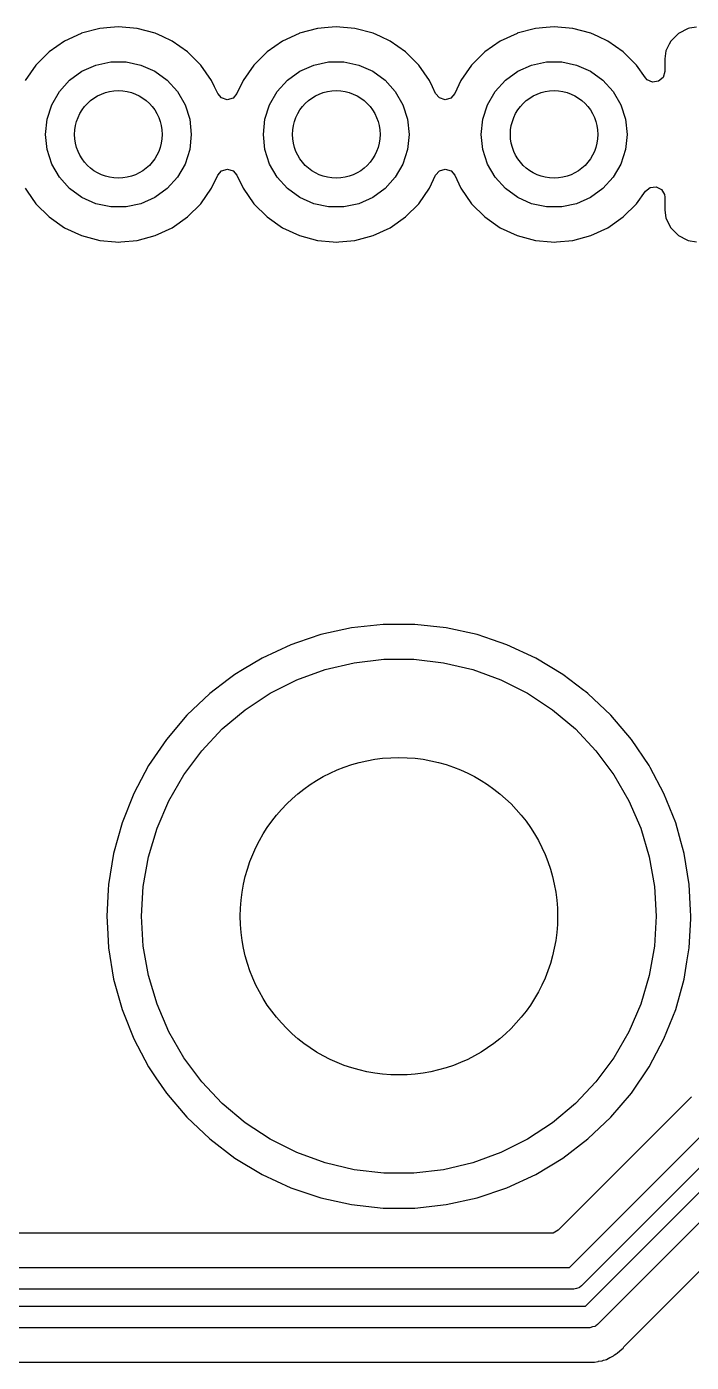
# Model space of a CAD drawing. Extents: x 0.79 to 7.48, y -4.92 to -0.79.
# Drawn here: x 3.963 to 4.268, y -2.842 to -2.23 of the extents above; entities that cross this region are included whole.
import ezdxf

# ---------------------------------------------------------------- set-up
doc = ezdxf.new("R2010")
doc.units = 0
doc.header["$MEASUREMENT"] = 0
doc.layers.add('BLACK', color=7, linetype='CONTINUOUS')

msp = doc.modelspace()

# ---------------------------------------------------------------- linework, layer by layer
at = {"layer": 'BLACK', "linetype": 'CONTINUOUS'}
for p, q in [((4.00146, -2.23003), (3.99654, -2.23046)), ((4.00512, -2.22971), (4.00146, -2.23003)), ((4.0137, -2.23046), (4.00512, -2.22971)), ((4.00512, -2.22971), (4.00512, -2.22971)), ((4.10146, -2.23003), (4.09654, -2.23046)), ((4.10512, -2.22971), (4.10146, -2.23003)), ((4.1137, -2.23046), (4.10512, -2.22971)), ((4.10512, -2.22971), (4.10512, -2.22971)), ((4.20146, -2.23003), (4.19654, -2.23046)), ((4.20512, -2.22971), (4.20146, -2.23003)), ((4.2137, -2.23046), (4.20512, -2.22971)), ((4.20512, -2.22971), (4.20512, -2.22971)), ((4.27041, -2.2299), (4.26728, -2.2304)), ((3.98041, -2.23633), (3.97335, -2.24128)), ((3.98809, -2.23275), (3.98041, -2.23633)), ((3.98041, -2.23633), (3.98041, -2.23633)), ((3.98822, -2.23269), (3.98809, -2.23275)), ((3.99654, -2.23046), (3.98822, -2.23269)), ((3.98822, -2.23269), (3.98822, -2.23269)), ((3.98822, -2.23269), (3.98822, -2.23269)), ((3.99654, -2.23046), (3.99654, -2.23046)), ((4.02202, -2.23269), (4.0137, -2.23046)), ((4.02537, -2.23425), (4.02202, -2.23269)), ((4.02202, -2.23269), (4.02202, -2.23269)), ((4.02202, -2.23269), (4.02202, -2.23269)), ((4.02983, -2.23633), (4.02537, -2.23425)), ((4.03688, -2.24128), (4.02983, -2.23633)), ((4.02983, -2.23633), (4.02983, -2.23633)), ((4.02983, -2.23633), (4.02983, -2.23633)), ((4.08041, -2.23633), (4.07335, -2.24128)), ((4.08809, -2.23275), (4.08041, -2.23633)), ((4.08041, -2.23633), (4.08041, -2.23633)), ((4.08822, -2.23269), (4.08809, -2.23275)), ((4.09654, -2.23046), (4.08822, -2.23269)), ((4.08822, -2.23269), (4.08822, -2.23269)), ((4.08822, -2.23269), (4.08822, -2.23269)), ((4.09654, -2.23046), (4.09654, -2.23046)), ((4.12202, -2.23269), (4.1137, -2.23046)), ((4.12537, -2.23425), (4.12202, -2.23269)), ((4.12202, -2.23269), (4.12202, -2.23269)), ((4.12202, -2.23269), (4.12202, -2.23269)), ((4.12983, -2.23633), (4.12537, -2.23425)), ((4.13688, -2.24128), (4.12983, -2.23633)), ((4.12983, -2.23633), (4.12983, -2.23633)), ((4.12983, -2.23633), (4.12983, -2.23633)), ((4.18041, -2.23633), (4.17335, -2.24128)), ((4.18809, -2.23275), (4.18041, -2.23633)), ((4.18041, -2.23633), (4.18041, -2.23633)), ((4.18822, -2.23269), (4.18809, -2.23275)), ((4.19654, -2.23046), (4.18822, -2.23269)), ((4.18822, -2.23269), (4.18822, -2.23269)), ((4.18822, -2.23269), (4.18822, -2.23269)), ((4.19654, -2.23046), (4.19654, -2.23046)), ((4.22202, -2.23269), (4.2137, -2.23046)), ((4.22537, -2.23425), (4.22202, -2.23269)), ((4.22202, -2.23269), (4.22202, -2.23269)), ((4.22202, -2.23269), (4.22202, -2.23269)), ((4.22983, -2.23633), (4.22537, -2.23425)), ((4.23688, -2.24128), (4.22983, -2.23633)), ((4.22983, -2.23633), (4.22983, -2.23633)), ((4.22983, -2.23633), (4.22983, -2.23633)), ((4.25874, -2.23629), (4.25798, -2.23777)), ((4.26227, -2.23275), (4.25874, -2.23629)), ((4.25874, -2.23629), (4.25874, -2.23629)), ((4.25874, -2.23629), (4.25874, -2.23629)), ((4.26672, -2.23049), (4.26227, -2.23275)), ((4.26227, -2.23275), (4.26227, -2.23275)), ((4.26227, -2.23275), (4.26227, -2.23275)), ((4.26227, -2.23275), (4.26227, -2.23275)), ((4.26728, -2.2304), (4.26672, -2.23049)), ((3.97335, -2.24128), (3.96726, -2.24737)), ((4.04004, -2.24443), (4.03688, -2.24128)), ((4.07335, -2.24128), (4.06726, -2.24737)), ((4.14004, -2.24443), (4.13688, -2.24128)), ((4.17335, -2.24128), (4.16726, -2.24737)), ((4.24004, -2.24443), (4.23688, -2.24128)), ((4.25647, -2.24074), (4.25589, -2.24443)), ((4.25798, -2.23777), (4.25647, -2.24074)), ((3.96726, -2.24737), (3.96232, -2.25442)), ((3.98839, -2.25015), (3.99478, -2.24731)), ((3.99478, -2.24731), (4.00162, -2.24585)), ((4.00162, -2.24585), (4.00862, -2.24585)), ((4.00862, -2.24585), (4.01546, -2.24731)), ((4.01546, -2.24731), (4.02185, -2.25015)), ((4.04298, -2.24737), (4.04004, -2.24443)), ((4.04792, -2.25442), (4.04298, -2.24737)), ((4.06726, -2.24737), (4.06232, -2.25442)), ((4.08839, -2.25015), (4.09478, -2.24731)), ((4.09478, -2.24731), (4.10162, -2.24585)), ((4.10162, -2.24585), (4.10862, -2.24585)), ((4.10862, -2.24585), (4.11546, -2.24731)), ((4.11546, -2.24731), (4.12185, -2.25015)), ((4.14298, -2.24737), (4.14004, -2.24443)), ((4.14792, -2.25442), (4.14298, -2.24737)), ((4.16726, -2.24737), (4.16232, -2.25442)), ((4.18839, -2.25015), (4.19478, -2.24731)), ((4.19478, -2.24731), (4.20162, -2.24585)), ((4.20162, -2.24585), (4.20862, -2.24585)), ((4.20862, -2.24585), (4.21546, -2.24731)), ((4.21546, -2.24731), (4.22185, -2.25015)), ((4.24298, -2.24737), (4.24004, -2.24443)), ((4.247, -2.25312), (4.24298, -2.24737)), ((4.25589, -2.24443), (4.25589, -2.25032)), ((3.97804, -2.25946), (3.98273, -2.25426)), ((3.98273, -2.25426), (3.98839, -2.25015)), ((4.02185, -2.25015), (4.02751, -2.25426)), ((4.02751, -2.25426), (4.03219, -2.25946)), ((4.04923, -2.25724), (4.04792, -2.25442)), ((4.04792, -2.25442), (4.04792, -2.25442)), ((4.04792, -2.25442), (4.04792, -2.25442)), ((4.06232, -2.25442), (4.05954, -2.26038)), ((4.06232, -2.25442), (4.06232, -2.25442)), ((4.07804, -2.25946), (4.08273, -2.25426)), ((4.08273, -2.25426), (4.08839, -2.25015)), ((4.12185, -2.25015), (4.12751, -2.25426)), ((4.12751, -2.25426), (4.13219, -2.25946)), ((4.14923, -2.25724), (4.14792, -2.25442)), ((4.14792, -2.25442), (4.14792, -2.25442)), ((4.14792, -2.25442), (4.14792, -2.25442)), ((4.16232, -2.25442), (4.15954, -2.26038)), ((4.16232, -2.25442), (4.16232, -2.25442)), ((4.17804, -2.25946), (4.18273, -2.25426)), ((4.18273, -2.25426), (4.18839, -2.25015)), ((4.22185, -2.25015), (4.22751, -2.25426)), ((4.22751, -2.25426), (4.23219, -2.25946)), ((4.24781, -2.25401), (4.247, -2.25312)), ((4.25031, -2.25515), (4.24781, -2.25401)), ((4.25303, -2.25476), (4.25031, -2.25515)), ((4.25511, -2.25296), (4.25303, -2.25476)), ((4.25589, -2.25032), (4.25511, -2.25296)), ((3.97455, -2.26552), (3.97804, -2.25946)), ((4.03219, -2.25946), (4.03569, -2.26552)), ((4.05069, -2.26038), (4.04923, -2.25724)), ((4.05245, -2.2624), (4.05069, -2.26038)), ((4.05954, -2.26038), (4.05772, -2.26244)), ((4.07455, -2.26552), (4.07804, -2.25946)), ((4.13219, -2.25946), (4.13569, -2.26552)), ((4.15069, -2.26038), (4.14923, -2.25724)), ((4.15245, -2.2624), (4.15069, -2.26038)), ((4.15954, -2.26038), (4.15772, -2.26244)), ((4.17455, -2.26552), (4.17804, -2.25946)), ((4.23219, -2.25946), (4.23569, -2.26552)), ((3.97238, -2.27218), (3.97455, -2.26552)), ((4.03569, -2.26552), (4.03785, -2.27218)), ((4.05508, -2.2632), (4.05245, -2.2624)), ((4.05772, -2.26244), (4.05508, -2.2632)), ((4.07238, -2.27218), (4.07455, -2.26552)), ((4.13569, -2.26552), (4.13785, -2.27218)), ((4.15508, -2.2632), (4.15245, -2.2624)), ((4.15772, -2.26244), (4.15508, -2.2632)), ((4.17238, -2.27218), (4.17455, -2.26552)), ((4.23569, -2.26552), (4.23785, -2.27218)), ((3.97165, -2.27913), (3.97238, -2.27218)), ((4.03785, -2.27218), (4.03858, -2.27913)), ((4.07165, -2.27913), (4.07238, -2.27218)), ((4.13785, -2.27218), (4.13858, -2.27913)), ((4.17165, -2.27913), (4.17238, -2.27218)), ((4.23785, -2.27218), (4.23858, -2.27913)), ((3.97238, -2.28609), (3.97165, -2.27913)), ((4.03858, -2.27913), (4.03785, -2.28609)), ((4.07238, -2.28609), (4.07165, -2.27913)), ((4.13858, -2.27913), (4.13785, -2.28609)), ((4.17238, -2.28609), (4.17165, -2.27913)), ((4.23858, -2.27913), (4.23785, -2.28609)), ((3.97455, -2.29275), (3.97238, -2.28609)), ((4.03785, -2.28609), (4.03569, -2.29275)), ((4.07455, -2.29275), (4.07238, -2.28609)), ((4.13785, -2.28609), (4.13569, -2.29275)), ((4.17455, -2.29275), (4.17238, -2.28609)), ((4.23785, -2.28609), (4.23569, -2.29275)), ((3.97804, -2.2988), (3.97455, -2.29275)), ((4.03569, -2.29275), (4.03219, -2.2988)), ((4.05069, -2.29789), (4.05251, -2.29583)), ((4.05251, -2.29583), (4.05516, -2.29507)), ((4.05516, -2.29507), (4.05779, -2.29587)), ((4.05779, -2.29587), (4.05954, -2.29789)), ((4.07804, -2.2988), (4.07455, -2.29275)), ((4.13569, -2.29275), (4.13219, -2.2988)), ((4.15069, -2.29789), (4.15251, -2.29583)), ((4.15251, -2.29583), (4.15516, -2.29507)), ((4.15516, -2.29507), (4.15779, -2.29587)), ((4.15779, -2.29587), (4.15954, -2.29789)), ((4.17804, -2.2988), (4.17455, -2.29275)), ((4.23569, -2.29275), (4.23219, -2.2988)), ((3.98273, -2.304), (3.97804, -2.2988)), ((4.03219, -2.2988), (4.02751, -2.304)), ((4.04792, -2.30384), (4.05069, -2.29789)), ((4.05954, -2.29789), (4.06232, -2.30384)), ((4.08273, -2.304), (4.07804, -2.2988)), ((4.13219, -2.2988), (4.12751, -2.304)), ((4.14792, -2.30384), (4.15069, -2.29789)), ((4.15954, -2.29789), (4.16232, -2.30384)), ((4.18273, -2.304), (4.17804, -2.2988)), ((4.23219, -2.2988), (4.22751, -2.304)), ((4.24701, -2.30515), (4.24915, -2.30343)), ((4.24915, -2.30343), (4.25189, -2.30315)), ((4.25189, -2.30315), (4.25434, -2.30439)), ((3.96232, -2.30384), (3.96323, -2.30515)), ((3.96323, -2.30515), (3.96726, -2.3109)), ((3.98839, -2.30812), (3.98273, -2.304)), ((3.99478, -2.31096), (3.98839, -2.30812)), ((4.02185, -2.30812), (4.01546, -2.31096)), ((4.02751, -2.304), (4.02185, -2.30812)), ((4.04298, -2.3109), (4.04792, -2.30384)), ((4.06232, -2.30384), (4.06726, -2.3109)), ((4.08839, -2.30812), (4.08273, -2.304)), ((4.09478, -2.31096), (4.08839, -2.30812)), ((4.12185, -2.30812), (4.11546, -2.31096)), ((4.12751, -2.304), (4.12185, -2.30812)), ((4.14298, -2.3109), (4.14792, -2.30384)), ((4.16232, -2.30384), (4.16726, -2.3109)), ((4.18839, -2.30812), (4.18273, -2.304)), ((4.19478, -2.31096), (4.18839, -2.30812)), ((4.22185, -2.30812), (4.21546, -2.31096)), ((4.22751, -2.304), (4.22185, -2.30812)), ((4.24298, -2.3109), (4.24701, -2.30515)), ((4.25434, -2.30439), (4.25574, -2.30676)), ((4.25574, -2.30676), (4.25589, -2.30795)), ((4.25589, -2.30795), (4.25589, -2.31384)), ((3.96726, -2.3109), (3.97335, -2.31699)), ((4.00162, -2.31242), (3.99478, -2.31096)), ((4.00862, -2.31242), (4.00162, -2.31242)), ((4.01546, -2.31096), (4.00862, -2.31242)), ((4.03688, -2.31699), (4.04298, -2.3109)), ((4.06726, -2.3109), (4.07335, -2.31699)), ((4.10162, -2.31242), (4.09478, -2.31096)), ((4.10862, -2.31242), (4.10162, -2.31242)), ((4.11546, -2.31096), (4.10862, -2.31242)), ((4.13688, -2.31699), (4.14298, -2.3109)), ((4.16726, -2.3109), (4.17335, -2.31699)), ((4.20162, -2.31242), (4.19478, -2.31096)), ((4.20862, -2.31242), (4.20162, -2.31242)), ((4.21546, -2.31096), (4.20862, -2.31242)), ((4.23688, -2.31699), (4.24298, -2.3109)), ((4.25589, -2.31384), (4.25606, -2.31493)), ((4.25606, -2.31493), (4.25647, -2.31753)), ((3.97335, -2.31699), (3.98041, -2.32193)), ((3.98041, -2.32193), (3.98822, -2.32557)), ((4.02202, -2.32557), (4.02983, -2.32193)), ((4.02983, -2.32193), (4.03688, -2.31699)), ((4.07335, -2.31699), (4.08041, -2.32193)), ((4.08041, -2.32193), (4.08822, -2.32557)), ((4.12202, -2.32557), (4.12983, -2.32193)), ((4.12983, -2.32193), (4.13688, -2.31699)), ((4.17335, -2.31699), (4.18041, -2.32193)), ((4.18041, -2.32193), (4.18822, -2.32557)), ((4.22202, -2.32557), (4.22983, -2.32193)), ((4.22983, -2.32193), (4.23688, -2.31699)), ((4.25647, -2.31753), (4.25874, -2.32198)), ((4.25874, -2.32198), (4.25874, -2.32198)), ((4.25874, -2.32198), (4.25874, -2.32198)), ((4.25874, -2.32198), (4.26227, -2.32551)), ((3.98822, -2.32557), (3.99654, -2.3278)), ((3.99654, -2.3278), (4.00374, -2.32843)), ((4.00623, -2.32846), (4.0137, -2.3278)), ((4.0137, -2.3278), (4.02202, -2.32557)), ((4.08822, -2.32557), (4.09654, -2.3278)), ((4.09654, -2.3278), (4.10374, -2.32843)), ((4.10623, -2.32846), (4.1137, -2.3278)), ((4.1137, -2.3278), (4.12202, -2.32557)), ((4.18822, -2.32557), (4.19654, -2.3278)), ((4.19654, -2.3278), (4.20374, -2.32843)), ((4.20623, -2.32846), (4.2137, -2.3278)), ((4.2137, -2.3278), (4.22202, -2.32557)), ((4.26227, -2.32551), (4.26227, -2.32551)), ((4.26227, -2.32551), (4.26227, -2.32551)), ((4.26227, -2.32551), (4.26606, -2.32745)), ((4.26606, -2.32745), (4.26672, -2.32778)), ((4.26672, -2.32778), (4.27041, -2.32837)), ((4.00374, -2.32843), (4.00512, -2.32855)), ((4.00512, -2.32855), (4.00623, -2.32846)), ((4.00512, -2.32855), (4.00512, -2.32855)), ((4.00512, -2.32855), (4.00512, -2.32855)), ((4.10374, -2.32843), (4.10512, -2.32855)), ((4.10512, -2.32855), (4.10623, -2.32846)), ((4.10512, -2.32855), (4.10512, -2.32855)), ((4.10512, -2.32855), (4.10512, -2.32855)), ((4.20374, -2.32843), (4.20512, -2.32855)), ((4.20512, -2.32855), (4.20623, -2.32846)), ((4.20512, -2.32855), (4.20512, -2.32855)), ((4.20512, -2.32855), (4.20512, -2.32855)), ((4.11217, -2.50549), (4.09799, -2.50861)), ((4.1266, -2.50392), (4.11217, -2.50549)), ((4.14112, -2.50392), (4.1266, -2.50392)), ((4.1266, -2.50392), (4.1266, -2.50392)), ((4.15555, -2.50549), (4.14112, -2.50392)), ((4.14112, -2.50392), (4.14112, -2.50392)), ((4.16973, -2.50861), (4.15555, -2.50549)), ((4.09799, -2.50861), (4.08735, -2.51219)), ((4.17678, -2.51098), (4.16973, -2.50861)), ((4.18348, -2.51324), (4.17678, -2.51098)), ((4.08423, -2.51324), (4.07106, -2.51934)), ((4.08735, -2.51219), (4.08423, -2.51324)), ((4.08423, -2.51324), (4.08423, -2.51324)), ((4.08423, -2.51324), (4.08423, -2.51324)), ((4.19666, -2.51934), (4.18348, -2.51324)), ((4.18348, -2.51324), (4.18348, -2.51324)), ((4.18348, -2.51324), (4.18348, -2.51324)), ((4.07106, -2.51934), (4.06202, -2.52477)), ((4.07106, -2.51934), (4.07106, -2.51934)), ((4.09998, -2.52465), (4.11335, -2.52148)), ((4.11335, -2.52148), (4.12699, -2.51988)), ((4.12699, -2.51988), (4.14073, -2.51988)), ((4.14073, -2.51988), (4.15437, -2.52148)), ((4.15437, -2.52148), (4.16773, -2.52465)), ((4.2091, -2.52682), (4.19666, -2.51934)), ((4.19666, -2.51934), (4.19666, -2.51934)), ((4.19666, -2.51934), (4.19666, -2.51934)), ((4.19666, -2.51934), (4.19666, -2.51934)), ((4.05552, -2.52918), (4.04706, -2.53561)), ((4.05862, -2.52682), (4.05552, -2.52918)), ((4.06202, -2.52477), (4.05862, -2.52682)), ((4.0748, -2.53551), (4.08708, -2.52934)), ((4.08708, -2.52934), (4.09998, -2.52465)), ((4.16773, -2.52465), (4.18064, -2.52934)), ((4.18064, -2.52934), (4.19291, -2.53551)), ((4.21883, -2.53422), (4.2091, -2.52682)), ((4.04706, -2.53561), (4.03652, -2.54559)), ((4.04706, -2.53561), (4.04706, -2.53561)), ((4.06333, -2.54306), (4.0748, -2.53551)), ((4.19291, -2.53551), (4.20439, -2.54306)), ((4.21961, -2.53481), (4.21883, -2.53422)), ((4.22066, -2.53561), (4.21961, -2.53481)), ((4.2312, -2.54559), (4.22066, -2.53561)), ((4.03652, -2.54559), (4.02712, -2.55666)), ((4.05281, -2.55188), (4.06333, -2.54306)), ((4.20439, -2.54306), (4.21491, -2.55188)), ((4.24059, -2.55666), (4.2312, -2.54559)), ((4.04338, -2.56188), (4.05281, -2.55188)), ((4.21491, -2.55188), (4.22434, -2.56188)), ((4.02712, -2.55666), (4.01898, -2.56867)), ((4.24874, -2.56867), (4.24059, -2.55666)), ((4.03518, -2.57289), (4.04338, -2.56188)), ((4.22434, -2.56188), (4.23254, -2.57289)), ((4.01898, -2.56867), (4.01218, -2.5815)), ((4.01898, -2.56867), (4.01898, -2.56867)), ((4.02831, -2.58479), (4.03518, -2.57289)), ((4.23254, -2.57289), (4.23941, -2.58479)), ((4.24924, -2.56962), (4.24874, -2.56867)), ((4.24874, -2.56867), (4.24874, -2.56867)), ((4.24874, -2.56867), (4.24874, -2.56867)), ((4.25554, -2.5815), (4.24924, -2.56962)), ((4.01218, -2.5815), (4.0068, -2.59499)), ((4.01218, -2.5815), (4.01218, -2.5815)), ((4.02287, -2.5974), (4.02831, -2.58479)), ((4.23941, -2.58479), (4.24485, -2.5974)), ((4.26091, -2.59499), (4.25554, -2.5815)), ((4.0068, -2.59499), (4.00292, -2.60897)), ((4.0068, -2.59499), (4.0068, -2.59499)), ((4.01893, -2.61056), (4.02287, -2.5974)), ((4.24485, -2.5974), (4.24878, -2.61056)), ((4.26329, -2.60354), (4.26091, -2.59499)), ((4.26091, -2.59499), (4.26091, -2.59499)), ((4.26091, -2.59499), (4.26091, -2.59499)), ((4.26091, -2.59499), (4.26091, -2.59499)), ((4.2648, -2.60897), (4.26329, -2.60354)), ((4.00292, -2.60897), (4.00057, -2.6233)), ((4.00292, -2.60897), (4.00292, -2.60897)), ((4.26715, -2.62329), (4.2648, -2.60897)), ((4.2648, -2.60897), (4.2648, -2.60897)), ((4.2648, -2.60897), (4.2648, -2.60897)), ((4.01655, -2.62408), (4.01893, -2.61056)), ((4.24878, -2.61056), (4.25117, -2.62408)), ((4.00044, -2.62563), (3.99978, -2.6378)), ((4.00057, -2.6233), (4.00044, -2.62563)), ((4.00057, -2.6233), (4.00057, -2.6233)), ((4.00057, -2.6233), (4.00057, -2.6233)), ((4.01575, -2.6378), (4.01655, -2.62408)), ((4.25117, -2.62408), (4.25197, -2.6378)), ((4.26715, -2.6233), (4.26715, -2.62329)), ((4.26778, -2.63496), (4.26715, -2.6233)), ((3.99978, -2.6378), (3.99978, -2.6378)), ((3.99978, -2.6378), (4.00007, -2.64313)), ((4.01655, -2.65151), (4.01575, -2.6378)), ((4.25197, -2.6378), (4.25117, -2.65151)), ((4.26715, -2.65229), (4.26787, -2.63894)), ((4.26793, -2.6378), (4.26778, -2.63496)), ((4.26787, -2.63894), (4.26793, -2.6378)), ((4.26793, -2.6378), (4.26793, -2.6378)), ((4.00007, -2.64313), (4.0004, -2.6491)), ((4.0004, -2.6491), (4.00057, -2.65229)), ((4.00057, -2.65229), (4.00057, -2.65229)), ((4.00057, -2.65229), (4.00292, -2.66662)), ((4.01893, -2.66503), (4.01655, -2.65151)), ((4.25117, -2.65151), (4.24878, -2.66503)), ((4.2661, -2.65867), (4.26715, -2.65229)), ((4.26715, -2.65229), (4.26715, -2.65229)), ((4.26715, -2.65229), (4.26715, -2.65229)), ((4.2648, -2.66662), (4.2661, -2.65867)), ((4.02287, -2.67819), (4.01893, -2.66503)), ((4.24878, -2.66503), (4.24485, -2.67819)), ((4.00292, -2.66662), (4.00292, -2.66662)), ((4.00292, -2.66662), (4.0068, -2.6806)), ((4.26091, -2.68061), (4.2648, -2.66662)), ((4.0068, -2.6806), (4.0068, -2.68061)), ((4.0068, -2.68061), (4.0068, -2.68061)), ((4.0068, -2.68061), (4.0068, -2.68061)), ((4.0068, -2.68061), (4.0074, -2.68211)), ((4.0074, -2.68211), (4.01218, -2.69409)), ((4.02831, -2.6908), (4.02287, -2.67819)), ((4.24485, -2.67819), (4.23941, -2.6908)), ((4.25554, -2.69409), (4.26091, -2.68061)), ((4.01218, -2.69409), (4.01218, -2.69409)), ((4.01218, -2.69409), (4.01898, -2.70692)), ((4.03518, -2.7027), (4.02831, -2.6908)), ((4.23941, -2.6908), (4.23254, -2.7027)), ((4.24874, -2.70692), (4.25554, -2.69409)), ((4.01898, -2.70692), (4.01898, -2.70692)), ((4.01898, -2.70692), (4.01898, -2.70692)), ((4.01898, -2.70692), (4.02237, -2.71193)), ((4.04338, -2.71372), (4.03518, -2.7027)), ((4.23254, -2.7027), (4.22434, -2.71372)), ((4.24059, -2.71893), (4.24874, -2.70692)), ((4.02237, -2.71193), (4.02712, -2.71893)), ((4.05281, -2.72371), (4.04338, -2.71372)), ((4.22434, -2.71372), (4.21491, -2.72371)), ((4.02712, -2.71893), (4.03646, -2.72992)), ((4.2312, -2.73), (4.24059, -2.71893)), ((4.06333, -2.73253), (4.05281, -2.72371)), ((4.21491, -2.72371), (4.20439, -2.73253)), ((4.26824, -2.72062), (4.20703, -2.78182)), ((4.21213, -2.79902), (4.28543, -2.72572)), ((4.03646, -2.72992), (4.03652, -2.73)), ((4.03652, -2.73), (4.04706, -2.73998)), ((4.0748, -2.74008), (4.06333, -2.73253)), ((4.20439, -2.73253), (4.19291, -2.74008)), ((4.29383, -2.73124), (4.21765, -2.80742)), ((4.22066, -2.73998), (4.2312, -2.73)), ((4.21947, -2.81673), (4.30315, -2.73306)), ((4.31155, -2.73857), (4.22499, -2.82513)), ((4.04706, -2.73998), (4.05862, -2.74877)), ((4.08708, -2.74625), (4.0748, -2.74008)), ((4.19291, -2.74008), (4.18064, -2.74625)), ((4.2091, -2.74877), (4.22066, -2.73998)), ((4.05862, -2.74877), (4.07106, -2.75625)), ((4.09998, -2.75094), (4.08708, -2.74625)), ((4.11335, -2.75411), (4.09998, -2.75094)), ((4.16773, -2.75094), (4.15437, -2.75411)), ((4.18064, -2.74625), (4.16773, -2.75094)), ((4.19666, -2.75625), (4.2091, -2.74877)), ((4.07106, -2.75625), (4.07106, -2.75625)), ((4.07106, -2.75625), (4.07106, -2.75625)), ((4.07106, -2.75625), (4.07106, -2.75625)), ((4.07106, -2.75625), (4.08423, -2.76235)), ((4.12699, -2.75571), (4.11335, -2.75411)), ((4.14073, -2.75571), (4.12699, -2.75571)), ((4.15437, -2.75411), (4.14073, -2.75571)), ((4.18348, -2.76235), (4.19666, -2.75625)), ((4.08423, -2.76235), (4.08423, -2.76235)), ((4.08423, -2.76235), (4.09799, -2.76698)), ((4.16973, -2.76698), (4.18348, -2.76235)), ((4.09799, -2.76698), (4.11217, -2.7701)), ((4.15555, -2.7701), (4.16973, -2.76698)), ((4.23769, -2.83474), (4.30557, -2.76685)), ((4.11217, -2.7701), (4.1266, -2.77167)), ((4.1266, -2.77167), (4.1266, -2.77167)), ((4.1266, -2.77167), (4.14112, -2.77167)), ((4.14112, -2.77167), (4.15555, -2.7701)), ((4.14112, -2.77167), (4.14112, -2.77167)), ((4.20358, -2.78325), (3.95352, -2.78325)), ((4.20462, -2.78314), (4.20358, -2.78325)), ((4.20703, -2.78182), (4.20462, -2.78314)), ((3.69757, -2.79902), (4.21213, -2.79902)), ((4.21417, -2.80886), (3.69553, -2.80886)), ((4.21534, -2.80852), (4.21417, -2.80886)), ((4.21653, -2.80826), (4.21534, -2.80852)), ((4.21673, -2.80811), (4.21653, -2.80826)), ((4.21683, -2.80808), (4.21673, -2.80811)), ((4.21695, -2.80794), (4.21683, -2.80808)), ((4.21765, -2.80742), (4.21695, -2.80794)), ((3.69023, -2.81673), (4.21947, -2.81673)), ((4.22151, -2.82657), (3.68819, -2.82657)), ((4.22268, -2.82623), (4.22151, -2.82657)), ((4.22387, -2.82597), (4.22268, -2.82623)), ((4.22407, -2.82582), (4.22387, -2.82597)), ((4.22417, -2.82579), (4.22407, -2.82582)), ((4.22429, -2.82566), (4.22417, -2.82579)), ((4.22499, -2.82513), (4.22429, -2.82566)), ((4.23549, -2.83695), (4.23677, -2.83591)), ((4.23677, -2.83591), (4.23715, -2.83537)), ((4.23715, -2.83537), (4.23769, -2.83474)), ((3.69038, -2.84234), (4.22116, -2.84234)), ((4.22116, -2.84234), (4.22365, -2.84243)), ((4.22365, -2.84243), (4.22526, -2.84203)), ((4.22526, -2.84203), (4.2255, -2.84199)), ((4.2255, -2.84199), (4.22715, -2.84176)), ((4.22715, -2.84176), (4.22775, -2.8415)), ((4.22775, -2.8415), (4.22854, -2.84124)), ((4.22854, -2.84124), (4.22917, -2.84108)), ((4.22917, -2.84108), (4.23062, -2.84027)), ((4.23062, -2.84027), (4.23084, -2.84016)), ((4.23084, -2.84016), (4.23236, -2.8395)), ((4.23236, -2.8395), (4.23287, -2.83908)), ((4.23287, -2.83908), (4.23356, -2.83861)), ((4.23356, -2.83861), (4.23413, -2.83829)), ((4.23413, -2.83829), (4.2353, -2.83712)), ((4.2353, -2.83712), (4.23549, -2.83695))]:
    msp.add_line(p, q, dxfattribs=at)
at = {"layer": 'BLACK'}
for centre, radius in [((4.00512, -2.27913), 0.02008), ((4.10512, -2.27913), 0.02008), ((4.20512, -2.27913), 0.02008), ((4.13386, -2.6378), 0.07283)]:
    msp.add_circle(centre, radius, dxfattribs=at)

doc.saveas('drawing.dxf')
